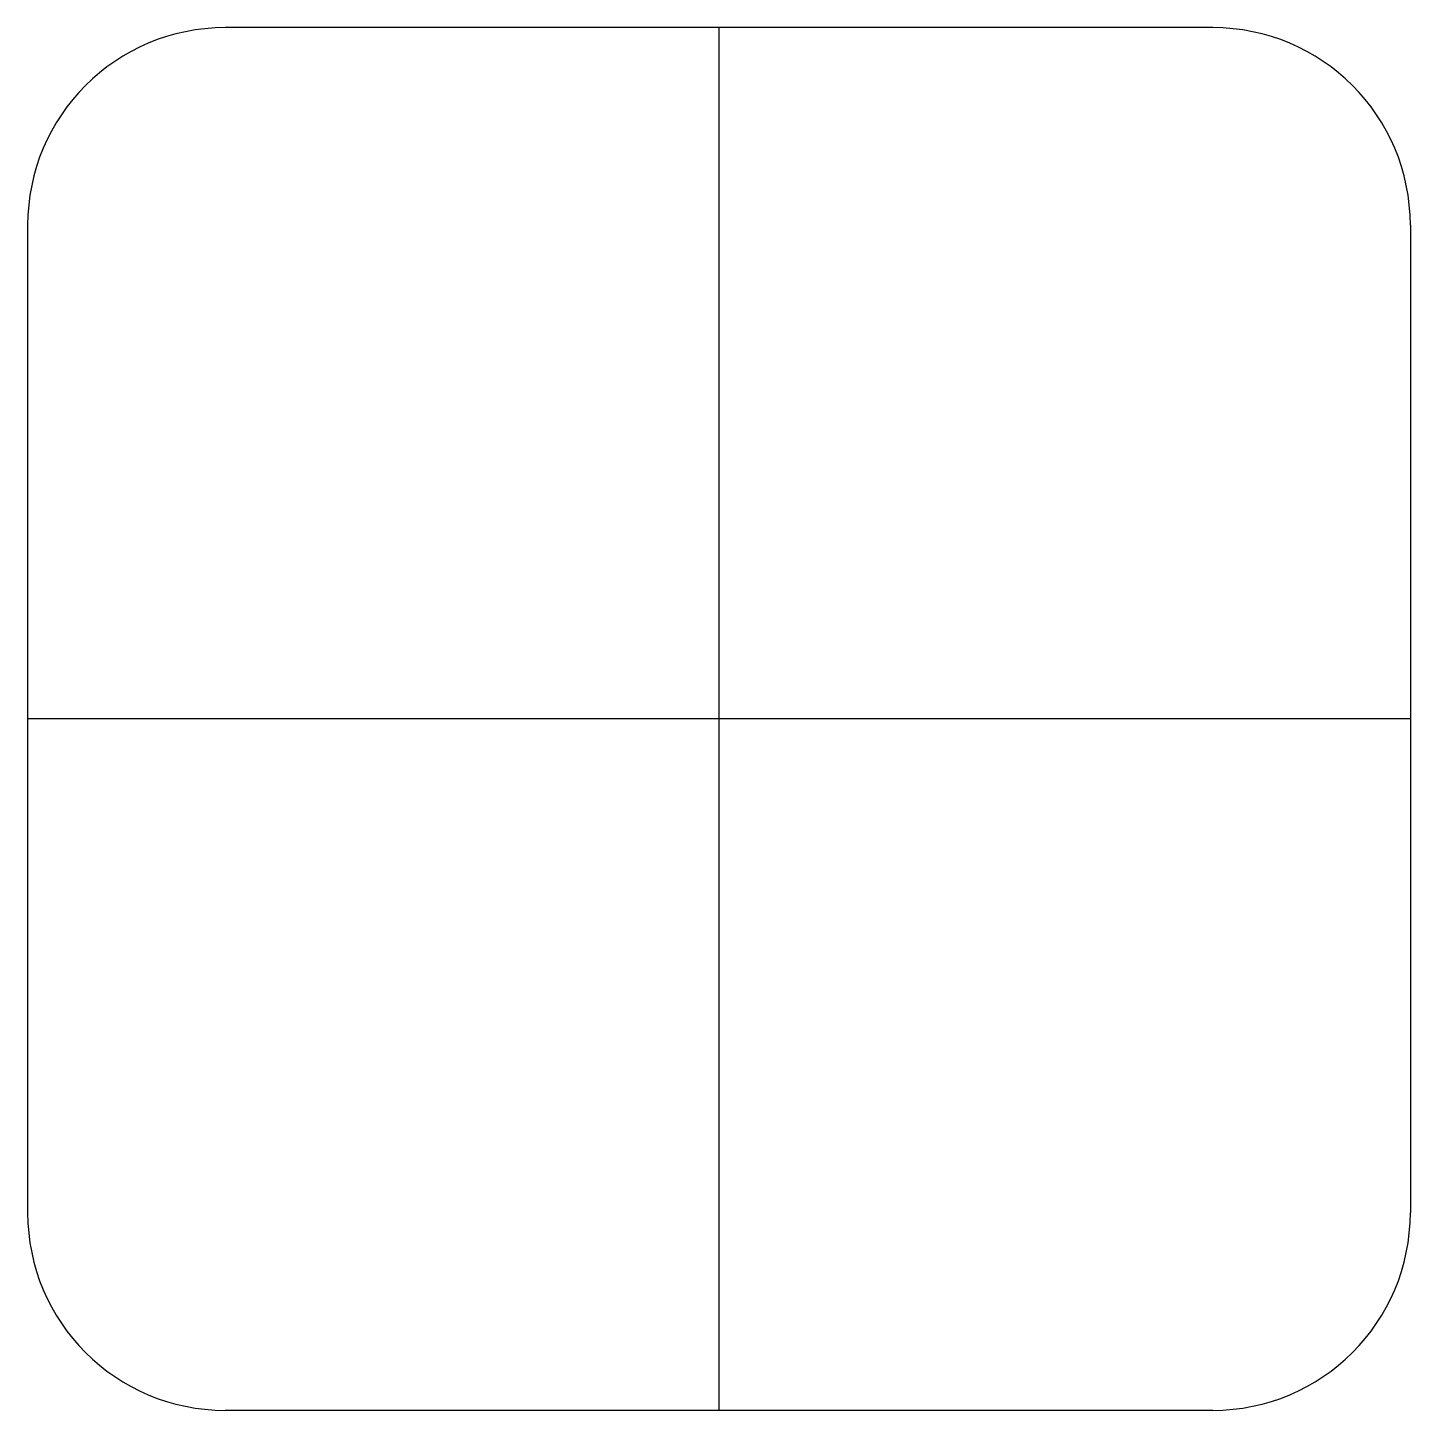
# Model space of a CAD drawing. Extents: x -17.5 to 17.5, y -17.5 to 17.5.
import ezdxf

# ---------------------------------------------------------------- set-up
doc = ezdxf.new("R2010")
doc.units = 0
doc.header["$MEASUREMENT"] = 0
doc.layers.add('MODELSKETCH_VISIBLE', color=7, linetype='CONTINUOUS')

msp = doc.modelspace()

# ---------------------------------------------------------------- linework, layer by layer
at = {"layer": 'MODELSKETCH_VISIBLE'}
for p, q in [((12.5, 17.5), (-12.5, 17.5)), ((0, 17.5), (0, -17.5)), ((-17.5, 12.5), (-17.5, -12.5)), ((17.5, 12.5), (17.5, -12.5)), ((17.5, 0), (-17.5, 0)), ((12.5, -17.5), (-12.5, -17.5))]:
    msp.add_line(p, q, dxfattribs=at)
for centre, start, end in [((-12.5, 12.5), 90, 180), ((12.5, 12.5), 0, 90), ((-12.5, -12.5), 180, 270), ((12.5, -12.5), 270, 0)]:
    msp.add_arc(centre, 5, start, end, dxfattribs=at)

doc.saveas('drawing.dxf')
